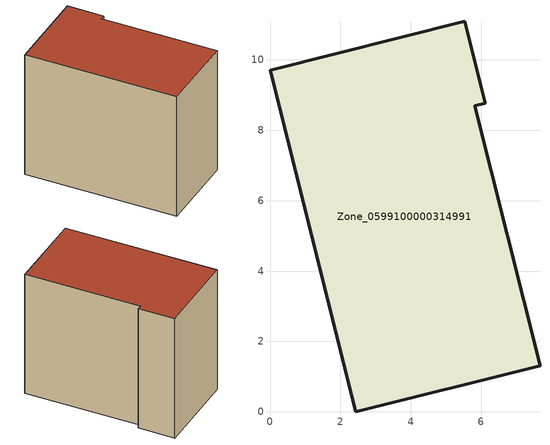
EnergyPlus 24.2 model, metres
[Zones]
Zone_0599100000314991
 floor ground (C_G): 0,9.71 5.53,11.1 6.11,8.77 5.81,8.7 7.67,1.31 2.43,0 z0
 wall outside (C_F): 2.43,0 7.67,1.31 5.81,8.7 6.11,8.77 5.53,11.1 0,9.71 2.43,0 z0:8.54
 roof outside (C_R): 5.53,11.1 0,9.71 2.43,0 7.67,1.31 5.81,8.7 6.11,8.77 z8.54
[BUILDING]
Pand.0599100000314991: North Axis=0; Terrain=City; Loads Convergence Tolerance Value=0.04; Temperature Convergence Tolerance Value=0.4; Solar Distribution=FullExterior; Maximum Number of Warmup Days=25; Minimum Number of Warmup Days=1
[Site:Location]
Rotterdam.The.Hague.AP_ZH_NLD Design_Conditions: Latitude=51.96; Longitude=4.45; Time Zone=1; Elevation=-4.5
[SITE:GROUNDTEMPERATURE:BUILDINGSURFACE]
18, 18, 18, 18, 18, 18, 18, 18, 18, 18, 18, 18
[MATERIAL] Thermal Absorptance=0.9; Solar Absorptance=0.7; Visible Absorptance=0.7
Name | Roughness | Thickness | Conductivity | Density | Specific Heat
G.TI.1975-1991 | MediumSmooth | 0.15 | 0.288461 | 540 | 1210
F.TI.1975-1991 | Rough | 0.3 | 0.230769 | 1920 | 840
R.TI.1975-1991 | MediumRough | 0.2 | 0.153846 | 1500 | 1000
[CONSTRUCTION]
C_G: G.TI.1975-1991
C_F: F.TI.1975-1991
C_R: R.TI.1975-1991
[ZONE]
Zone_0599100000314991: Type=1; Multiplier=1; Ceiling Height=Autocalculate; Volume=Autocalculate; Floor Area=autocalculate; Part of Total Floor Area=Yes
[ZONEINFILTRATION:DESIGNFLOWRATE]
Infil_Zone_0599100000314991: Zone or ZoneList or Space or SpaceList=Zone_0599100000314991; Schedule=AlwaysOn; Design Flow Rate Calculation Method=Flow/Area; Flow Rate per Floor Area=0.003; Constant Term Coefficient=1; Temperature Term Coefficient=0; Velocity Term Coefficient=0; Velocity Squared Term Coefficient=0
[HVACTEMPLATE:ZONE:IDEALLOADSAIRSYSTEM]
Zone_0599100000314991: Maximum Heating Supply Air Temperature=50; Minimum Cooling Supply Air Temperature=13; Maximum Heating Supply Air Humidity Ratio=0.0156; Minimum Cooling Supply Air Humidity Ratio=0.0077; Heating Limit=NoLimit; Cooling Limit=NoLimit; Dehumidification Control Type=ConstantSensibleHeatRatio; Cooling Sensible Heat Ratio=0.7; Dehumidification Setpoint=60; Humidification Control Type=None; Humidification Setpoint=30; Outdoor Air Method=None; Outdoor Air Flow Rate per Person=0.00944; Outdoor Air Flow Rate per Zone Floor Area=0; Outdoor Air Flow Rate per Zone=0; Demand Controlled Ventilation Type=None; Outdoor Air Economizer Type=NoEconomizer; Heat Recovery Type=None; Sensible Heat Recovery Effectiveness=0.7; Latent Heat Recovery Effectiveness=0.65
[ZONECONTROL:THERMOSTAT]
ThermostatControl_Zone_0599100000314991: Zone or ZoneList=Zone_0599100000314991; Control Type Schedule=DualSetpointControlType; Control 1=Thermostat_Zone_0599100000314991; Temperature Difference Between Cutout And Setpoint=0
[THERMOSTATSETPOINT:DUALSETPOINT]
Thermostat_Zone_0599100000314991: Heating Setpoint Temperature Schedule=HeatingSetpoint_Zone_0599100000314991; Cooling Setpoint Temperature Schedule=CoolingSetpoint_Zone_0599100000314991
[SCHEDULE:COMPACT]
HeatingSetpoint_Zone_0599100000314991: Through: 12/31, For: AllDays, Until: 24:00, 21
CoolingSetpoint_Zone_0599100000314991: Through: 12/31, For: AllDays, Until: 24:00, 24
DualSetpointControlType: Through: 12/31, For: AllDays, Until: 24:00, 4
AlwaysOn: Through: 12/31, For: AllDays, Until: 24:00, 1
